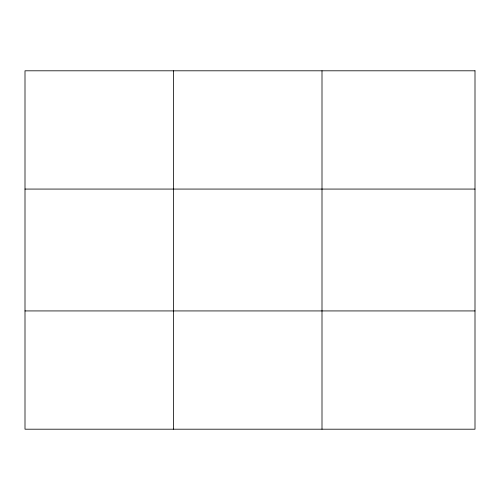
<?xml version="1.0" encoding="UTF-8"?>
<svg xmlns="http://www.w3.org/2000/svg" width="500" height="500" viewBox="0 0 500 500"><rect width="100%" height="100%" fill="white"/><g stroke="black" fill="none" stroke-linecap="round" stroke-linejoin="round"><path stroke-width="0.75" d="M173.5 429.2L173.5 70.8M322 429.2L322 70.8M25 189.069L475 189.069M25 310.931L475 310.931M475 70.8L475 429.2L25 429.2L25 70.8L475 70.8"/></g></svg>
